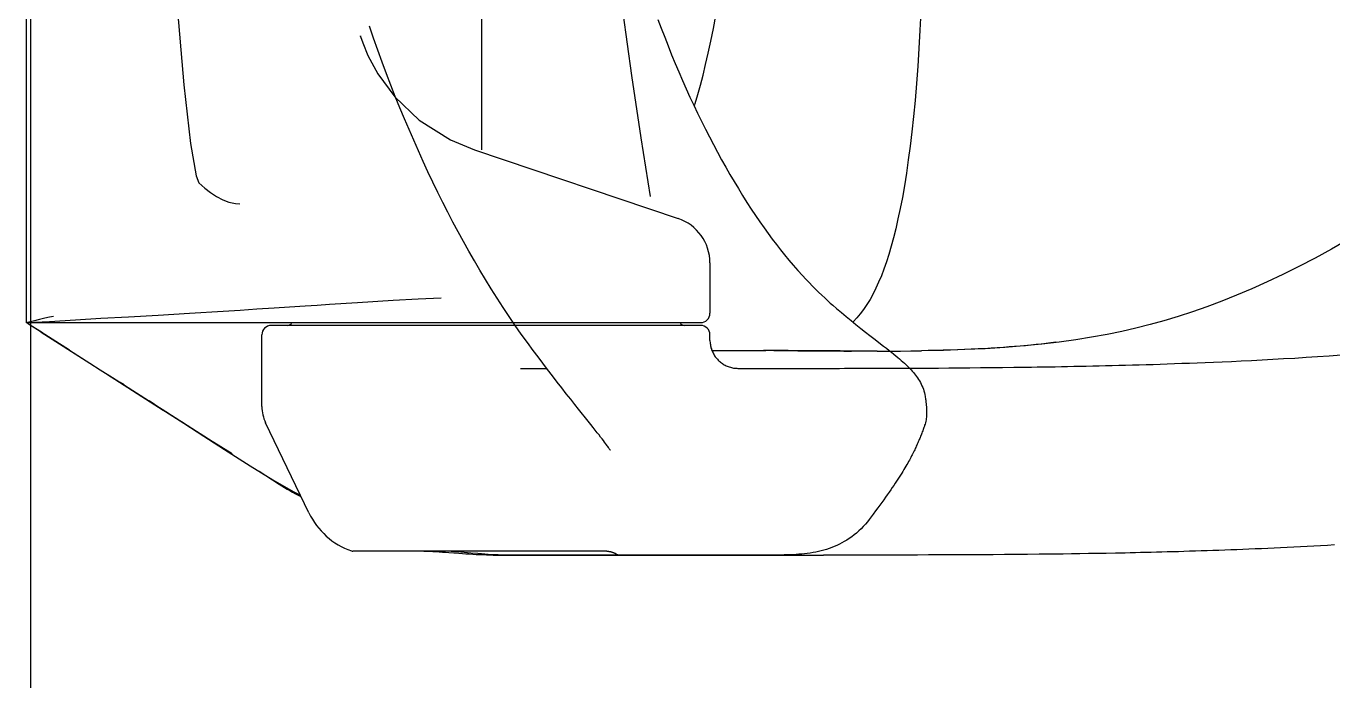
# Model space of a CAD drawing. Header units: millimetres. Extents: x 0 to 181737, y 0 to 59400.
# Drawn here: x 114949.5 to 115089.5, y 31051.1 to 31121.2 of the extents above; entities that cross this region are included whole.
import ezdxf

# ---------------------------------------------------------------- set-up
doc = ezdxf.new("R2010")
doc.units = ezdxf.units.MM
doc.header["$LTSCALE"] = 0.2
doc.layers.add('A_建築（什器）', color=8, linetype='Continuous')

msp = doc.modelspace()

# ---------------------------------------------------------------- linework, layer by layer
at = {"layer": 'A_建築（什器）'}
for p, q in [((114950, 31655), (114950, 29405)), ((114949.52, 31325.51), (114949.52, 31089.47)), ((114949.52, 31325.51), (114949.52, 31089.47)), ((114949.52, 31317.96), (114949.52, 31097.03)), ((114998.32, 31307), (114998.32, 31107.99)), ((114965.64, 31124.16), (114966.4, 31114.96)), ((114965.64, 31124.16), (114966.4, 31114.96)), ((115013.46, 31122.65), (115014.39, 31115.96)), ((115023.15, 31120.97), (115023.42, 31122.39)), ((115045.38, 31122.74), (115045.28, 31120.79)), ((114986.75, 31119.94), (114986.3, 31121.23)), ((115017.2, 31121.96), (115017.56, 31121)), ((115017.56, 31121), (115017.93, 31120.05)), ((115022.87, 31119.62), (115023.15, 31120.97)), ((115045.28, 31120.79), (115045.17, 31118.85)), ((114985.34, 31120.21), (114985.36, 31120.13)), ((114985.36, 31120.11), (114985.34, 31120.21)), ((114985.36, 31120.13), (114985.59, 31119.43)), ((114985.59, 31119.43), (114986.13, 31118.1)), ((114987.2, 31118.65), (114986.75, 31119.94)), ((115017.93, 31120.05), (115018.3, 31119.11)), ((115022.6, 31118.34), (115022.87, 31119.62)), ((114986.13, 31118.1), (114987.19, 31116.14)), ((114987.66, 31117.39), (114987.2, 31118.65)), ((115018.3, 31119.11), (115018.67, 31118.17)), ((115018.67, 31118.17), (115019.06, 31117.25)), ((115022.32, 31117.14), (115022.6, 31118.34)), ((115045.17, 31118.85), (115045.05, 31116.94)), ((114988.13, 31116.14), (114987.66, 31117.39)), ((115019.06, 31117.25), (115019.45, 31116.33)), ((115022.04, 31116), (115022.32, 31117.14)), ((115045.05, 31116.94), (115044.91, 31115.08)), ((114987.19, 31116.14), (114989.01, 31113.68)), ((114988.6, 31114.91), (114988.13, 31116.14)), ((115014.39, 31115.96), (115015.39, 31109.27)), ((115019.45, 31116.33), (115019.84, 31115.42)), ((115019.84, 31115.42), (115020.24, 31114.53)), ((115021.76, 31114.93), (115022.04, 31116)), ((115044.91, 31115.08), (115044.75, 31113.29)), ((114966.4, 31114.96), (114967.12, 31108.66)), ((114966.4, 31114.96), (114967.12, 31108.66)), ((114989.07, 31113.7), (114988.6, 31114.91)), ((114989.01, 31113.68), (114991.64, 31111.18)), ((114989.56, 31112.5), (114989.07, 31113.7)), ((115020.24, 31114.53), (115020.64, 31113.64)), ((115021.2, 31112.96), (115021.48, 31113.91)), ((115021.48, 31113.91), (115021.76, 31114.93)), ((114990.04, 31111.32), (114989.56, 31112.5)), ((115020.64, 31113.64), (115021.05, 31112.76)), ((115021.05, 31112.76), (115021.46, 31111.9)), ((115021.11, 31112.65), (115021.2, 31112.96)), ((115044.75, 31113.29), (115044.59, 31111.57)), ((114990.54, 31110.16), (114990.04, 31111.32)), ((114991.64, 31111.18), (114995, 31109.05)), ((115021.46, 31111.9), (115021.88, 31111.05)), ((115021.88, 31111.05), (115022.3, 31110.21)), ((115044.59, 31111.57), (115044.41, 31109.93)), ((114991.04, 31109.01), (114990.54, 31110.16)), ((115022.3, 31110.21), (115022.72, 31109.37)), ((115044.41, 31109.93), (115044.23, 31108.39)), ((114967.12, 31108.66), (114967.74, 31105.22)), ((114967.12, 31108.66), (114967.74, 31105.22)), ((114991.54, 31107.87), (114991.04, 31109.01)), ((114995, 31109.05), (114997.54, 31107.99)), ((115015.39, 31109.27), (115016.39, 31102.98)), ((115022.72, 31109.37), (115023.15, 31108.55)), ((115023.15, 31108.55), (115023.59, 31107.73)), ((115044.23, 31108.39), (115044.03, 31106.91)), ((114992.05, 31106.74), (114991.54, 31107.87)), ((114992.57, 31105.62), (114992.05, 31106.74)), ((114997.55, 31107.99), (115019.38, 31100.64)), ((115023.59, 31107.73), (115024.03, 31106.93)), ((115024.03, 31106.93), (115024.47, 31106.14)), ((115044.03, 31106.91), (115043.83, 31105.5)), ((114993.1, 31104.52), (114992.57, 31105.62)), ((115024.47, 31106.14), (115024.92, 31105.36)), ((115024.92, 31105.36), (115025.37, 31104.59)), ((115043.83, 31105.5), (115043.61, 31104.15)), ((114967.74, 31105.22), (114968.04, 31104.44)), ((114967.74, 31105.22), (114968.04, 31104.44)), ((114968.04, 31104.44), (114968.65, 31103.9)), ((114968.04, 31104.44), (114968.65, 31103.9)), ((114968.65, 31103.9), (114969.27, 31103.41)), ((114968.65, 31103.9), (114969.27, 31103.41)), ((114993.63, 31103.43), (114993.1, 31104.52)), ((115025.37, 31104.59), (115025.82, 31103.84)), ((115043.61, 31104.15), (115043.39, 31102.89)), ((114969.27, 31103.41), (114969.92, 31102.99)), ((114969.27, 31103.41), (114969.92, 31102.99)), ((114969.92, 31102.99), (114970.58, 31102.65)), ((114969.92, 31102.99), (114970.58, 31102.65)), ((114970.58, 31102.65), (114971.25, 31102.4)), ((114970.58, 31102.65), (114971.25, 31102.4)), ((114994.16, 31102.36), (114993.63, 31103.43)), ((115025.82, 31103.84), (115026.28, 31103.09)), ((115026.28, 31103.09), (115026.74, 31102.36)), ((115043.39, 31102.89), (115043.16, 31101.7)), ((114971.25, 31102.4), (114971.95, 31102.24)), ((114971.25, 31102.4), (114971.95, 31102.24)), ((114971.95, 31102.24), (114972.43, 31102.2)), ((114971.95, 31102.24), (114972.43, 31102.2)), ((114972.43, 31102.2), (114972.43, 31102.2)), ((114972.43, 31102.2), (114972.43, 31102.2)), ((114994.71, 31101.3), (114994.16, 31102.36)), ((114995.25, 31100.25), (114994.71, 31101.3)), ((115026.74, 31102.36), (115027.2, 31101.65)), ((115027.2, 31101.65), (115027.66, 31100.96)), ((115043.16, 31101.7), (115042.92, 31100.59)), ((114995.81, 31099.2), (114995.25, 31100.25)), ((115027.66, 31100.96), (115028.12, 31100.29)), ((115028.12, 31100.29), (115028.57, 31099.65)), ((115042.92, 31100.59), (115042.68, 31099.54)), ((114996.38, 31098.17), (114995.81, 31099.2)), ((115028.57, 31099.65), (115029.02, 31099.03)), ((115029.02, 31099.03), (115029.46, 31098.43)), ((115029.46, 31098.43), (115029.9, 31097.85)), ((115042.44, 31098.57), (115042.19, 31097.66)), ((115042.68, 31099.54), (115042.44, 31098.57)), ((115091.14, 31098.4), (115089.35, 31097.37)), ((114996.95, 31097.14), (114996.38, 31098.17)), ((114997.54, 31096.12), (114996.95, 31097.14)), ((115029.9, 31097.85), (115030.34, 31097.28)), ((115030.34, 31097.28), (115030.78, 31096.73)), ((115042.19, 31097.66), (115041.94, 31096.8)), ((115089.35, 31097.37), (115087.6, 31096.4)), ((114998.13, 31095.11), (114997.54, 31096.12)), ((115022.78, 31095.9), (115022.78, 31090.49)), ((115030.78, 31096.73), (115031.23, 31096.18)), ((115031.23, 31096.18), (115031.7, 31095.63)), ((115031.7, 31095.63), (115032.18, 31095.08)), ((115041.68, 31095.99), (115041.41, 31095.23)), ((115041.94, 31096.8), (115041.68, 31095.99)), ((115085.87, 31095.49), (115084.16, 31094.64)), ((115087.6, 31096.4), (115085.87, 31095.49)), ((114998.74, 31094.1), (114998.13, 31095.11)), ((114999.35, 31093.1), (114998.74, 31094.1)), ((115032.18, 31095.08), (115032.69, 31094.52)), ((115032.69, 31094.52), (115033.04, 31094.15)), ((115033.04, 31094.15), (115033.4, 31093.77)), ((115041.14, 31094.51), (115040.85, 31093.82)), ((115041.41, 31095.23), (115041.14, 31094.51)), ((115084.16, 31094.64), (115082.48, 31093.85)), ((114999.98, 31092.1), (114999.35, 31093.1)), ((115033.4, 31093.77), (115033.75, 31093.41)), ((115033.75, 31093.41), (115034.09, 31093.07)), ((115034.09, 31093.07), (115034.42, 31092.74)), ((115034.42, 31092.74), (115034.75, 31092.42)), ((115040.56, 31093.17), (115040.25, 31092.56)), ((115040.85, 31093.82), (115040.56, 31093.17)), ((115080.83, 31093.11), (115079.2, 31092.42)), ((115082.48, 31093.85), (115080.83, 31093.11)), ((114977.73, 31091.17), (114979.4, 31091.28)), ((114977.73, 31091.17), (114979.4, 31091.28)), ((114979.4, 31091.28), (114980.7, 31091.36)), ((114979.4, 31091.28), (114980.7, 31091.36)), ((114980.7, 31091.36), (114982.03, 31091.45)), ((114980.7, 31091.36), (114982.03, 31091.45)), ((114982.03, 31091.45), (114985.01, 31091.64)), ((114982.03, 31091.45), (114985.01, 31091.64)), ((114985.01, 31091.64), (114988.85, 31091.9)), ((114985.01, 31091.64), (114988.85, 31091.9)), ((114988.85, 31091.9), (114991.53, 31092.04)), ((114988.85, 31091.9), (114991.53, 31092.04)), ((114991.53, 31092.04), (114993.99, 31092.14)), ((114991.53, 31092.04), (114993.99, 31092.14)), ((115000.62, 31091.11), (114999.98, 31092.1)), ((115034.75, 31092.42), (115035.07, 31092.13)), ((115035.07, 31092.13), (115035.38, 31091.85)), ((115035.38, 31091.85), (115035.67, 31091.58)), ((115035.67, 31091.58), (115035.93, 31091.36)), ((115035.93, 31091.36), (115036.34, 31091)), ((115039.59, 31091.43), (115039.24, 31090.91)), ((115039.93, 31091.98), (115039.59, 31091.43)), ((115040.25, 31092.56), (115039.93, 31091.98)), ((115077.6, 31091.78), (115076.02, 31091.19)), ((115079.2, 31092.42), (115077.6, 31091.78)), ((114951.54, 31089.95), (114950.94, 31089.81)), ((114951.54, 31089.95), (114950.94, 31089.81)), ((114952.04, 31090.07), (114951.54, 31089.95)), ((114952.04, 31090.07), (114951.54, 31089.95)), ((114952.44, 31090.16), (114952.04, 31090.07)), ((114952.44, 31090.16), (114952.04, 31090.07)), ((114954.8, 31089.79), (114957.54, 31089.95)), ((114954.8, 31089.79), (114957.54, 31089.95)), ((114957.54, 31089.95), (114960.5, 31090.12)), ((114957.54, 31089.95), (114960.5, 31090.12)), ((114960.5, 31090.12), (114963.65, 31090.3)), ((114960.5, 31090.12), (114963.65, 31090.3)), ((114963.65, 31090.3), (114967.03, 31090.5)), ((114963.65, 31090.3), (114967.03, 31090.5)), ((114967.03, 31090.5), (114970.64, 31090.72)), ((114967.03, 31090.5), (114970.64, 31090.72)), ((114970.64, 31090.72), (114972.46, 31090.84)), ((114970.64, 31090.72), (114972.46, 31090.84)), ((114972.46, 31090.84), (114974.25, 31090.95)), ((114972.46, 31090.84), (114974.25, 31090.95)), ((114974.25, 31090.95), (114976.11, 31091.07)), ((114974.25, 31090.95), (114976.11, 31091.07)), ((114976.11, 31091.07), (114977.73, 31091.17)), ((114976.11, 31091.07), (114977.73, 31091.17)), ((115001.27, 31090.14), (115000.62, 31091.11)), ((115001.92, 31089.19), (115001.27, 31090.14)), ((115036.34, 31091), (115036.86, 31090.56)), ((115036.86, 31090.56), (115037.38, 31090.13)), ((115037.38, 31090.13), (115037.9, 31089.7)), ((115038.51, 31089.99), (115038.13, 31089.58)), ((115038.88, 31090.43), (115038.51, 31089.99)), ((115039.24, 31090.91), (115038.88, 31090.43)), ((115072.93, 31090.15), (115071.42, 31089.69)), ((115074.46, 31090.64), (115072.93, 31090.15)), ((115076.02, 31091.19), (115074.46, 31090.64)), ((114950.28, 31089.65), (114949.52, 31089.47)), ((114950.28, 31089.65), (114949.52, 31089.47)), ((114949.54, 31089.5), (114949.52, 31089.49)), ((114949.54, 31089.5), (114949.52, 31089.49)), ((114949.52, 31089.49), (115021.78, 31089.49)), ((114949.52, 31089.49), (114949.52, 31089.49)), ((114949.52, 31089.49), (114949.52, 31089.49)), ((114949.52, 31089.49), (115001.71, 31089.49)), ((114949.52, 31089.49), (114949.52, 31089.49)), ((114949.52, 31089.49), (114949.52, 31089.49)), ((114949.66, 31089.5), (114952.02, 31089.62)), ((114949.66, 31089.5), (114952.02, 31089.62)), ((114954.16, 31086.54), (114949.67, 31089.4)), ((114951.27, 31088.38), (114949.67, 31089.4)), ((114950.03, 31089.58), (114949.95, 31089.57)), ((114950.03, 31089.58), (114949.95, 31089.57)), ((114949.98, 31089.58), (114950.03, 31089.59)), ((114949.98, 31089.58), (114950.03, 31089.59)), ((114950.03, 31089.59), (114950.03, 31089.58)), ((114950.03, 31089.59), (114950.03, 31089.58)), ((114950.94, 31089.81), (114950.28, 31089.65)), ((114950.94, 31089.81), (114950.28, 31089.65)), ((114951.13, 31088.47), (114956.33, 31085.15)), ((114952.02, 31089.62), (114954.8, 31089.79)), ((114952.02, 31089.62), (114954.8, 31089.79)), ((115021.78, 31089.19), (114975.78, 31089.19)), ((115001.91, 31089.19), (114975.78, 31089.19)), ((115002.57, 31088.26), (115001.92, 31089.19)), ((115037.9, 31089.7), (115038.42, 31089.28)), ((115038.13, 31089.58), (115038.09, 31089.54)), ((115038.42, 31089.28), (115038.93, 31088.87)), ((115038.93, 31088.87), (115039.43, 31088.48)), ((115039.43, 31088.48), (115039.9, 31088.12)), ((115066.89, 31088.55), (115065.32, 31088.22)), ((115068.42, 31088.9), (115066.89, 31088.55)), ((115069.93, 31089.28), (115068.42, 31088.9)), ((115071.42, 31089.69), (115069.93, 31089.28)), ((114974.78, 31080.5), (114974.78, 31088.19)), ((114974.78, 31080.5), (114974.78, 31088.19)), ((115003.22, 31087.36), (115002.57, 31088.26)), ((115003.85, 31086.5), (115003.22, 31087.36)), ((115022.78, 31087.59), (115022.78, 31088.19)), ((115022.78, 31087.59), (115022.78, 31087.49)), ((115022.78, 31087.49), (115022.79, 31087.37)), ((115022.79, 31087.37), (115022.8, 31087.26)), ((115022.8, 31087.26), (115022.82, 31087.14)), ((115022.82, 31087.14), (115022.84, 31087.02)), ((115039.9, 31088.12), (115040.32, 31087.79)), ((115040.32, 31087.79), (115041.38, 31086.97)), ((115058.33, 31087.18), (115056.4, 31086.99)), ((115057.15, 31087.08), (115056.59, 31087.02)), ((115057.71, 31087.13), (115057.15, 31087.08)), ((115058.25, 31087.19), (115057.71, 31087.13)), ((115058.78, 31087.25), (115058.25, 31087.19)), ((115060.19, 31087.4), (115058.33, 31087.18)), ((115059.31, 31087.31), (115058.78, 31087.25)), ((115059.83, 31087.38), (115059.31, 31087.31)), ((115061.97, 31087.65), (115060.19, 31087.4)), ((115063.67, 31087.92), (115061.97, 31087.65)), ((115065.32, 31088.22), (115063.67, 31087.92)), ((114954.16, 31086.54), (114956.33, 31085.15)), ((115004.36, 31085.82), (115003.85, 31086.5)), ((115004.88, 31085.14), (115004.36, 31085.82)), ((115022.84, 31087.02), (115022.86, 31086.91)), ((115022.86, 31086.91), (115022.89, 31086.79)), ((115022.89, 31086.79), (115022.93, 31086.68)), ((115022.93, 31086.68), (115022.96, 31086.57)), ((115022.96, 31086.57), (115023.01, 31086.46)), ((115022.99, 31086.49), (115028.75, 31086.49)), ((115023.01, 31086.46), (115023.05, 31086.35)), ((115023.05, 31086.35), (115023.11, 31086.24)), ((115023.11, 31086.24), (115023.16, 31086.14)), ((115023.16, 31086.14), (115023.22, 31086.04)), ((115023.22, 31086.04), (115023.28, 31085.94)), ((115023.28, 31085.94), (115023.35, 31085.84)), ((115023.35, 31085.84), (115023.42, 31085.74)), ((115023.42, 31085.74), (115023.5, 31085.65)), ((115029.63, 31086.49), (115028.53, 31086.49)), ((115029.89, 31086.49), (115029.22, 31086.49)), ((115029.63, 31086.49), (115030.41, 31086.49)), ((115030.52, 31086.49), (115029.89, 31086.49)), ((115030.41, 31086.49), (115031.15, 31086.49)), ((115031.16, 31086.49), (115030.52, 31086.49)), ((115031.15, 31086.49), (115032.21, 31086.48)), ((115031.79, 31086.48), (115031.16, 31086.49)), ((115032.42, 31086.48), (115031.79, 31086.48)), ((115032.21, 31086.48), (115033.86, 31086.47)), ((115036.73, 31086.46), (115032.42, 31086.48)), ((115033.86, 31086.47), (115034.49, 31086.47)), ((115034.49, 31086.47), (115034.79, 31086.47)), ((115034.79, 31086.47), (115035.98, 31086.46)), ((115035.98, 31086.46), (115037.11, 31086.45)), ((115037.33, 31086.45), (115036.73, 31086.46)), ((115037.11, 31086.45), (115037.93, 31086.45)), ((115037.92, 31086.45), (115037.33, 31086.45)), ((115038.77, 31086.45), (115037.92, 31086.45)), ((115039.29, 31086.44), (115037.93, 31086.45)), ((115039.82, 31086.44), (115038.77, 31086.45)), ((115040.69, 31086.44), (115039.13, 31086.45)), ((115040.69, 31086.44), (115039.82, 31086.44)), ((115040.69, 31086.44), (115041.97, 31086.44)), ((115041.38, 31086.97), (115041.68, 31086.74)), ((115041.68, 31086.74), (115041.97, 31086.52)), ((115041.97, 31086.52), (115042.23, 31086.31)), ((115041.97, 31086.44), (115043.18, 31086.45)), ((115042.23, 31086.31), (115042.47, 31086.12)), ((115042.47, 31086.12), (115042.7, 31085.93)), ((115042.7, 31085.93), (115042.91, 31085.76)), ((115042.91, 31085.76), (115043.1, 31085.6)), ((115043.18, 31086.45), (115044.31, 31086.46)), ((115044.31, 31086.46), (115044.69, 31086.46)), ((115044.69, 31086.46), (115045.08, 31086.47)), ((115045.08, 31086.47), (115045.45, 31086.48)), ((115047.81, 31086.52), (115045.45, 31086.48)), ((115046.14, 31086.49), (115045.45, 31086.48)), ((115046.96, 31086.51), (115046.14, 31086.49)), ((115047.76, 31086.53), (115046.96, 31086.51)), ((115048.54, 31086.55), (115047.76, 31086.53)), ((115050.09, 31086.6), (115047.81, 31086.52)), ((115049.3, 31086.57), (115048.54, 31086.55)), ((115050.05, 31086.6), (115049.3, 31086.57)), ((115050.78, 31086.63), (115050.05, 31086.6)), ((115052.28, 31086.7), (115050.09, 31086.6)), ((115051.5, 31086.67), (115050.78, 31086.63)), ((115052.2, 31086.7), (115051.5, 31086.67)), ((115052.89, 31086.74), (115052.2, 31086.7)), ((115054.38, 31086.83), (115052.28, 31086.7)), ((115053.56, 31086.79), (115052.89, 31086.74)), ((115054.21, 31086.83), (115053.56, 31086.79)), ((115054.82, 31086.88), (115054.21, 31086.83)), ((115056.4, 31086.99), (115054.38, 31086.83)), ((115055.42, 31086.92), (115054.82, 31086.88)), ((115056.01, 31086.97), (115055.42, 31086.92)), ((115056.59, 31087.02), (115056.01, 31086.97)), ((115084.24, 31085.63), (115085.43, 31085.7)), ((115085.43, 31085.7), (115086.64, 31085.78)), ((115086.64, 31085.78), (115087.88, 31085.86)), ((115087.88, 31085.86), (115089.13, 31085.95)), ((115089.13, 31085.95), (115090.41, 31086.04)), ((114956.33, 31085.15), (114957.46, 31084.43)), ((114956.33, 31085.15), (114957.46, 31084.43)), ((114957.46, 31084.43), (114958.77, 31083.6)), ((114957.46, 31084.43), (114958.77, 31083.6)), ((115002.49, 31084.59), (115005.29, 31084.59)), ((115005.39, 31084.46), (115004.88, 31085.14)), ((115005.9, 31083.79), (115005.39, 31084.46)), ((115023.5, 31085.65), (115023.57, 31085.56)), ((115023.57, 31085.56), (115023.66, 31085.48)), ((115023.66, 31085.48), (115023.74, 31085.4)), ((115023.74, 31085.4), (115023.83, 31085.32)), ((115023.83, 31085.32), (115023.92, 31085.24)), ((115023.92, 31085.24), (115024.01, 31085.17)), ((115024.01, 31085.17), (115024.11, 31085.1)), ((115024.11, 31085.1), (115024.21, 31085.04)), ((115024.21, 31085.04), (115024.31, 31084.98)), ((115024.31, 31084.98), (115024.42, 31084.92)), ((115024.42, 31084.92), (115024.52, 31084.87)), ((115024.52, 31084.87), (115024.63, 31084.82)), ((115024.63, 31084.82), (115024.74, 31084.78)), ((115024.74, 31084.78), (115024.85, 31084.74)), ((115024.85, 31084.74), (115024.97, 31084.71)), ((115024.97, 31084.71), (115025.08, 31084.68)), ((115025.08, 31084.68), (115025.2, 31084.65)), ((115025.2, 31084.65), (115025.31, 31084.63)), ((115025.31, 31084.63), (115025.43, 31084.62)), ((115025.43, 31084.62), (115025.55, 31084.6)), ((115025.55, 31084.6), (115025.66, 31084.6)), ((115025.66, 31084.6), (115025.78, 31084.59)), ((115025.78, 31084.59), (115035.62, 31084.59)), ((115033.43, 31084.59), (115033.97, 31084.59)), ((115034.93, 31084.59), (115037.21, 31084.6)), ((115035.62, 31084.59), (115036.64, 31084.59)), ((115037.21, 31084.6), (115038.49, 31084.6)), ((115038.49, 31084.6), (115040.24, 31084.6)), ((115040.24, 31084.6), (115041.76, 31084.61)), ((115041.76, 31084.61), (115043.15, 31084.61)), ((115043.1, 31085.6), (115043.28, 31085.44)), ((115043.15, 31084.61), (115044.14, 31084.62)), ((115043.28, 31085.44), (115043.45, 31085.29)), ((115043.45, 31085.29), (115043.61, 31085.14)), ((115043.61, 31085.14), (115043.77, 31085)), ((115043.77, 31085), (115043.92, 31084.86)), ((115043.92, 31084.86), (115044.06, 31084.72)), ((115044.06, 31084.72), (115044.19, 31084.58)), ((115044.14, 31084.62), (115045.16, 31084.62)), ((115044.19, 31084.58), (115044.32, 31084.44)), ((115044.32, 31084.44), (115044.45, 31084.3)), ((115044.45, 31084.3), (115044.57, 31084.16)), ((115045.16, 31084.62), (115046.2, 31084.63)), ((115046.2, 31084.63), (115047.27, 31084.63)), ((115047.27, 31084.63), (115048.37, 31084.64)), ((115048.37, 31084.64), (115049.48, 31084.65)), ((115049.48, 31084.65), (115050.61, 31084.66)), ((115050.61, 31084.66), (115051.76, 31084.67)), ((115051.76, 31084.67), (115052.93, 31084.68)), ((115052.93, 31084.68), (115054.13, 31084.69)), ((115054.13, 31084.69), (115055.34, 31084.71)), ((115055.34, 31084.71), (115055.96, 31084.72)), ((115055.96, 31084.72), (115056.58, 31084.72)), ((115056.58, 31084.72), (115057.21, 31084.73)), ((115057.21, 31084.73), (115057.84, 31084.74)), ((115057.84, 31084.74), (115058.48, 31084.75)), ((115058.48, 31084.75), (115059.12, 31084.76)), ((115059.12, 31084.76), (115059.77, 31084.77)), ((115059.77, 31084.77), (115060.43, 31084.78)), ((115060.43, 31084.78), (115061.09, 31084.8)), ((115061.09, 31084.8), (115061.75, 31084.81)), ((115061.75, 31084.81), (115062.42, 31084.82)), ((115062.42, 31084.82), (115063.1, 31084.84)), ((115063.1, 31084.84), (115063.78, 31084.85)), ((115063.78, 31084.85), (115064.47, 31084.87)), ((115064.47, 31084.87), (115065.16, 31084.88)), ((115065.16, 31084.88), (115065.86, 31084.9)), ((115065.86, 31084.9), (115066.58, 31084.92)), ((115066.58, 31084.92), (115067.3, 31084.94)), ((115067.3, 31084.94), (115068.03, 31084.96)), ((115068.03, 31084.96), (115068.76, 31084.98)), ((115068.76, 31084.98), (115069.5, 31085)), ((115069.5, 31085), (115070.25, 31085.02)), ((115070.25, 31085.02), (115071, 31085.05)), ((115071, 31085.05), (115071.77, 31085.07)), ((115071.77, 31085.07), (115072.54, 31085.1)), ((115072.54, 31085.1), (115073.34, 31085.13)), ((115073.34, 31085.13), (115074.15, 31085.16)), ((115074.15, 31085.16), (115074.98, 31085.19)), ((115074.98, 31085.19), (115075.84, 31085.22)), ((115075.84, 31085.22), (115076.72, 31085.26)), ((115076.72, 31085.26), (115077.64, 31085.3)), ((115077.64, 31085.3), (115078.64, 31085.34)), ((115078.64, 31085.34), (115079.69, 31085.39)), ((115079.69, 31085.39), (115080.8, 31085.45)), ((115080.8, 31085.45), (115081.92, 31085.51)), ((115081.92, 31085.51), (115083.07, 31085.57)), ((115083.07, 31085.57), (115084.24, 31085.63)), ((114958.13, 31084.01), (114959.37, 31083.21)), ((114958.13, 31084.01), (114964.21, 31080.13)), ((114958.77, 31083.6), (114962.74, 31081.07)), ((114958.77, 31083.6), (114970.72, 31075.98)), ((114958.77, 31083.6), (114962.74, 31081.07)), ((114958.77, 31083.6), (114970.72, 31075.98)), ((114959.37, 31083.21), (114961.58, 31081.81)), ((114960.01, 31082.81), (114959.58, 31083.08)), ((115006.41, 31083.13), (115005.9, 31083.79)), ((115006.91, 31082.49), (115006.41, 31083.13)), ((115044.57, 31084.16), (115044.69, 31084.02)), ((115044.69, 31084.02), (115044.8, 31083.87)), ((115044.8, 31083.87), (115044.92, 31083.72)), ((115044.92, 31083.72), (115045.03, 31083.57)), ((115045.03, 31083.57), (115045.13, 31083.41)), ((115045.13, 31083.41), (115045.23, 31083.24)), ((115045.23, 31083.24), (115045.32, 31083.08)), ((115045.32, 31083.08), (115045.41, 31082.91)), ((115045.41, 31082.91), (115045.49, 31082.73)), ((114960.41, 31082.55), (114966.01, 31078.98)), ((114960.41, 31082.55), (114966.01, 31078.98)), ((114961.58, 31081.81), (114963.95, 31080.29)), ((115007.39, 31081.88), (115006.91, 31082.49)), ((115007.86, 31081.29), (115007.39, 31081.88)), ((115045.49, 31082.73), (115045.57, 31082.55)), ((115045.57, 31082.55), (115045.64, 31082.36)), ((115045.64, 31082.36), (115045.7, 31082.17)), ((115045.7, 31082.17), (115045.75, 31081.98)), ((115045.75, 31081.98), (115045.8, 31081.78)), ((115045.8, 31081.78), (115045.84, 31081.57)), ((115045.84, 31081.57), (115045.85, 31081.49)), ((115045.85, 31081.49), (115045.86, 31081.38)), ((114963.36, 31080.67), (114962.69, 31081.1)), ((114962.74, 31081.07), (114964.48, 31079.96)), ((114962.74, 31081.07), (114964.48, 31079.96)), ((114964.01, 31080.25), (114963.87, 31080.34)), ((115008.3, 31080.73), (115007.86, 31081.29)), ((115008.71, 31080.22), (115008.3, 31080.73)), ((115009.73, 31078.93), (115008.71, 31080.22)), ((115045.86, 31081.38), (115045.88, 31081.29)), ((115045.88, 31081.29), (115045.89, 31081.2)), ((115045.89, 31081.2), (115045.9, 31081.12)), ((115045.9, 31081.12), (115045.91, 31081.03)), ((115045.91, 31081.03), (115045.92, 31080.95)), ((115045.92, 31080.95), (115045.93, 31080.86)), ((115045.93, 31080.86), (115045.93, 31080.78)), ((115045.93, 31080.78), (115045.94, 31080.7)), ((115045.94, 31080.7), (115045.95, 31080.61)), ((115045.95, 31080.61), (115045.96, 31080.53)), ((115045.96, 31080.53), (115045.96, 31080.44)), ((115045.96, 31080.44), (115045.97, 31080.36)), ((115045.97, 31080.36), (115045.97, 31080.27)), ((115045.97, 31080.27), (115045.98, 31080.18)), ((115045.98, 31080.18), (115045.98, 31080.09)), ((115045.98, 31080.09), (115045.99, 31080)), ((114964.48, 31079.96), (114966.42, 31078.72)), ((114964.48, 31079.96), (114966.42, 31078.72)), ((114965.01, 31079.62), (114964.72, 31079.8)), ((114965.62, 31079.23), (114965.62, 31079.23)), ((114965.66, 31079.21), (114965.64, 31079.22)), ((114966.16, 31078.89), (114970.71, 31075.96)), ((114966.16, 31078.89), (114970.71, 31075.96)), ((114966.42, 31078.72), (114968.56, 31077.34)), ((114966.42, 31078.72), (114968.56, 31077.34)), ((114979.8, 31069.13), (114975.18, 31078.77)), ((114979.8, 31069.13), (114975.18, 31078.77)), ((115010.01, 31078.58), (115009.73, 31078.93)), ((115045.86, 31078.77), (115045.82, 31078.62)), ((115045.9, 31078.92), (115045.86, 31078.77)), ((115045.93, 31079.07), (115045.9, 31078.92)), ((115045.95, 31079.22), (115045.93, 31079.07)), ((115045.97, 31079.38), (115045.95, 31079.22)), ((115045.99, 31079.53), (115045.97, 31079.38)), ((115045.99, 31080), (115045.99, 31079.95)), ((115045.99, 31079.95), (115045.99, 31079.82)), ((115045.99, 31079.82), (115045.99, 31079.68)), ((115045.99, 31079.68), (115045.99, 31079.53)), ((114968.56, 31077.34), (114970.77, 31075.92)), ((114968.56, 31077.34), (114970.77, 31075.92)), ((115010.27, 31078.26), (115010.01, 31078.58)), ((115010.5, 31077.96), (115010.27, 31078.26)), ((115010.71, 31077.7), (115010.5, 31077.96)), ((115010.9, 31077.46), (115010.71, 31077.7)), ((115011.07, 31077.24), (115010.9, 31077.46)), ((115045.35, 31077.32), (115045.3, 31077.2)), ((115045.39, 31077.44), (115045.35, 31077.32)), ((115045.44, 31077.56), (115045.39, 31077.44)), ((115045.49, 31077.67), (115045.44, 31077.56)), ((115045.53, 31077.79), (115045.49, 31077.67)), ((115045.57, 31077.91), (115045.53, 31077.79)), ((115045.62, 31078.03), (115045.57, 31077.91)), ((115045.66, 31078.15), (115045.62, 31078.03)), ((115045.7, 31078.27), (115045.66, 31078.15)), ((115045.75, 31078.4), (115045.7, 31078.27)), ((115045.78, 31078.5), (115045.75, 31078.4)), ((115045.82, 31078.62), (115045.78, 31078.5)), ((114971.58, 31075.43), (114969.64, 31076.66)), ((114971.58, 31075.43), (114969.64, 31076.66)), ((114970.77, 31075.92), (114973.53, 31074.16)), ((114970.77, 31075.92), (114973.53, 31074.16)), ((115011.22, 31077.04), (115011.07, 31077.24)), ((115011.36, 31076.86), (115011.22, 31077.04)), ((115011.48, 31076.7), (115011.36, 31076.86)), ((115011.59, 31076.55), (115011.48, 31076.7)), ((115011.69, 31076.42), (115011.59, 31076.55)), ((115011.77, 31076.31), (115011.69, 31076.42)), ((115011.84, 31076.21), (115011.77, 31076.31)), ((115011.9, 31076.12), (115011.84, 31076.21)), ((115011.96, 31076.05), (115011.9, 31076.12)), ((115012, 31075.99), (115011.96, 31076.05)), ((115012.03, 31075.94), (115012, 31075.99)), ((115012.05, 31075.91), (115012.03, 31075.94)), ((115012.08, 31075.88), (115012.05, 31075.91)), ((115012.09, 31075.85), (115012.08, 31075.88)), ((115044.71, 31075.87), (115044.65, 31075.75)), ((115044.77, 31076), (115044.71, 31075.87)), ((115044.83, 31076.12), (115044.77, 31076)), ((115044.88, 31076.25), (115044.83, 31076.12)), ((115044.94, 31076.37), (115044.88, 31076.25)), ((115044.99, 31076.49), (115044.94, 31076.37)), ((115045.05, 31076.61), (115044.99, 31076.49)), ((115045.1, 31076.73), (115045.05, 31076.61)), ((115045.15, 31076.85), (115045.1, 31076.73)), ((115045.2, 31076.97), (115045.15, 31076.85)), ((115045.25, 31077.08), (115045.2, 31076.97)), ((115045.3, 31077.2), (115045.25, 31077.08)), ((115012.1, 31075.84), (115012.09, 31075.85)), ((115012.11, 31075.83), (115012.1, 31075.84)), ((115012.11, 31075.82), (115012.11, 31075.83)), ((115044.05, 31074.61), (115043.96, 31074.45)), ((115044.14, 31074.76), (115044.05, 31074.61)), ((115044.22, 31074.91), (115044.14, 31074.76)), ((115044.3, 31075.06), (115044.22, 31074.91)), ((115044.37, 31075.21), (115044.3, 31075.06)), ((115044.45, 31075.35), (115044.37, 31075.21)), ((115044.52, 31075.49), (115044.45, 31075.35)), ((115044.59, 31075.62), (115044.52, 31075.49)), ((115044.65, 31075.75), (115044.59, 31075.62)), ((114973.53, 31074.16), (114975.96, 31072.67)), ((114973.53, 31074.16), (114975.96, 31072.67)), ((114974.5, 31073.57), (114976.64, 31072.2)), ((114974.5, 31073.57), (114976.64, 31072.2)), ((115043.2, 31073.16), (115043.06, 31072.95)), ((115043.32, 31073.37), (115043.2, 31073.16)), ((115043.44, 31073.56), (115043.32, 31073.37)), ((115043.56, 31073.75), (115043.44, 31073.56)), ((115043.67, 31073.94), (115043.56, 31073.75)), ((115043.77, 31074.11), (115043.67, 31073.94)), ((115043.87, 31074.28), (115043.77, 31074.11)), ((115043.96, 31074.45), (115043.87, 31074.28)), ((114975.96, 31072.67), (114978.13, 31071.4)), ((114975.96, 31072.67), (114978.13, 31071.4)), ((115042.31, 31071.82), (115042.14, 31071.57)), ((115042.47, 31072.06), (115042.31, 31071.82)), ((115042.63, 31072.29), (115042.47, 31072.06)), ((115042.78, 31072.52), (115042.63, 31072.29)), ((115042.92, 31072.74), (115042.78, 31072.52)), ((115043.06, 31072.95), (115042.92, 31072.74)), ((114978.13, 31071.4), (114978.91, 31071)), ((114978.13, 31071.4), (114978.91, 31071)), ((115041.4, 31070.52), (115041.2, 31070.24)), ((115041.6, 31070.79), (115041.4, 31070.52)), ((115041.78, 31071.06), (115041.6, 31070.79)), ((115041.97, 31071.32), (115041.78, 31071.06)), ((115042.14, 31071.57), (115041.97, 31071.32)), ((115040.28, 31068.99), (115039.85, 31068.42)), ((115040.53, 31069.33), (115040.28, 31068.99)), ((115040.76, 31069.65), (115040.53, 31069.33)), ((115040.99, 31069.95), (115040.76, 31069.65)), ((115041.2, 31070.24), (115040.99, 31069.95)), ((115039.21, 31067.65), (115038.97, 31067.41)), ((115039.44, 31067.9), (115039.21, 31067.65)), ((115039.66, 31068.17), (115039.44, 31067.9)), ((115039.85, 31068.42), (115039.66, 31068.17)), ((115037.44, 31066.21), (115037.17, 31066.05)), ((115037.71, 31066.38), (115037.44, 31066.21)), ((115037.97, 31066.56), (115037.71, 31066.38)), ((115038.22, 31066.75), (115037.97, 31066.56)), ((115038.48, 31066.96), (115038.22, 31066.75)), ((115038.73, 31067.18), (115038.48, 31066.96)), ((115038.97, 31067.41), (115038.73, 31067.18)), ((115011.25, 31065.02), (114984.53, 31065.02)), ((114993.7, 31065.02), (114984.53, 31065.02)), ((114991.03, 31065.02), (114990.78, 31065.02)), ((114991.29, 31065.01), (114991.03, 31065.02)), ((114991.55, 31065.01), (114991.29, 31065.01)), ((114991.82, 31065), (114991.55, 31065.01)), ((114992.12, 31064.99), (114991.82, 31065)), ((114992.43, 31064.98), (114992.12, 31064.99)), ((114992.76, 31064.97), (114992.43, 31064.98)), ((114993.09, 31064.95), (114992.76, 31064.97)), ((114993.42, 31064.93), (114993.09, 31064.95)), ((114993.76, 31064.91), (114993.42, 31064.93)), ((114993.95, 31065.02), (114993.7, 31065.02)), ((114994.11, 31064.89), (114993.76, 31064.91)), ((114994.21, 31065.01), (114993.95, 31065.02)), ((114994.46, 31064.86), (114994.11, 31064.89)), ((114994.47, 31065.01), (114994.21, 31065.01)), ((114994.81, 31064.84), (114994.46, 31064.86)), ((114994.73, 31065), (114994.47, 31065.01)), ((114995.05, 31064.98), (114994.73, 31065)), ((114995.89, 31064.76), (114994.81, 31064.84)), ((114995.39, 31064.96), (114995.05, 31064.98)), ((114995.73, 31064.94), (114995.39, 31064.96)), ((114996.08, 31064.91), (114995.73, 31064.94)), ((114996.26, 31064.73), (114995.89, 31064.76)), ((114996.44, 31064.89), (114996.08, 31064.91)), ((114996.63, 31064.71), (114996.26, 31064.73)), ((114996.8, 31064.85), (114996.44, 31064.89)), ((114997, 31064.68), (114996.63, 31064.71)), ((114997.17, 31064.82), (114996.8, 31064.85)), ((114997.37, 31064.66), (114997, 31064.68)), ((114997.92, 31064.75), (114997.17, 31064.82)), ((114998.29, 31064.72), (114997.92, 31064.75)), ((114998.66, 31064.69), (114998.29, 31064.72)), ((114999.03, 31064.66), (114998.66, 31064.69)), ((115011.37, 31065.02), (115011.25, 31065.02)), ((115011.49, 31065.01), (115011.37, 31065.02)), ((115011.6, 31065.01), (115011.49, 31065.01)), ((115011.71, 31065), (115011.6, 31065.01)), ((115011.73, 31065), (115011.71, 31065)), ((115011.75, 31064.99), (115011.73, 31065)), ((115011.78, 31064.99), (115011.75, 31064.99)), ((115011.8, 31064.99), (115011.78, 31064.99)), ((115011.83, 31064.98), (115011.8, 31064.99)), ((115011.85, 31064.98), (115011.83, 31064.98)), ((115011.87, 31064.98), (115011.85, 31064.98)), ((115011.89, 31064.98), (115011.87, 31064.98)), ((115011.92, 31064.97), (115011.89, 31064.98)), ((115011.94, 31064.97), (115011.92, 31064.97)), ((115011.96, 31064.97), (115011.94, 31064.97)), ((115011.98, 31064.96), (115011.96, 31064.97)), ((115012, 31064.96), (115011.98, 31064.96)), ((115012.01, 31064.96), (115012, 31064.96)), ((115012.03, 31064.95), (115012.01, 31064.96)), ((115012.05, 31064.95), (115012.03, 31064.95)), ((115012.07, 31064.95), (115012.05, 31064.95)), ((115012.09, 31064.94), (115012.07, 31064.95)), ((115012.1, 31064.94), (115012.09, 31064.94)), ((115012.12, 31064.94), (115012.1, 31064.94)), ((115012.13, 31064.93), (115012.12, 31064.94)), ((115012.15, 31064.93), (115012.13, 31064.93)), ((115012.16, 31064.92), (115012.15, 31064.93)), ((115012.18, 31064.92), (115012.16, 31064.92)), ((115012.19, 31064.92), (115012.18, 31064.92)), ((115012.21, 31064.91), (115012.19, 31064.92)), ((115012.22, 31064.91), (115012.21, 31064.91)), ((115012.24, 31064.91), (115012.22, 31064.91)), ((115012.25, 31064.9), (115012.24, 31064.91)), ((115012.26, 31064.9), (115012.25, 31064.9)), ((115012.28, 31064.89), (115012.26, 31064.9)), ((115012.29, 31064.89), (115012.28, 31064.89)), ((115012.3, 31064.89), (115012.29, 31064.89)), ((115012.31, 31064.88), (115012.3, 31064.89)), ((115012.32, 31064.88), (115012.31, 31064.88)), ((115012.34, 31064.88), (115012.32, 31064.88)), ((115012.35, 31064.87), (115012.34, 31064.88)), ((115012.36, 31064.87), (115012.35, 31064.87)), ((115012.37, 31064.87), (115012.36, 31064.87)), ((115012.38, 31064.86), (115012.37, 31064.87)), ((115012.39, 31064.86), (115012.38, 31064.86)), ((115012.4, 31064.85), (115012.39, 31064.86)), ((115012.41, 31064.85), (115012.4, 31064.85)), ((115012.42, 31064.85), (115012.41, 31064.85)), ((115012.43, 31064.84), (115012.42, 31064.85)), ((115012.44, 31064.84), (115012.43, 31064.84)), ((115012.45, 31064.84), (115012.44, 31064.84)), ((115012.46, 31064.83), (115012.45, 31064.84)), ((115012.46, 31064.83), (115012.46, 31064.83)), ((115012.47, 31064.83), (115012.46, 31064.83)), ((115012.48, 31064.82), (115012.47, 31064.83)), ((115012.49, 31064.82), (115012.48, 31064.82)), ((115012.5, 31064.82), (115012.49, 31064.82)), ((115012.51, 31064.81), (115012.5, 31064.82)), ((115012.52, 31064.81), (115012.51, 31064.81)), ((115012.54, 31064.8), (115012.52, 31064.81)), ((115012.55, 31064.8), (115012.54, 31064.8)), ((115012.56, 31064.79), (115012.55, 31064.8)), ((115012.57, 31064.79), (115012.56, 31064.79)), ((115012.58, 31064.78), (115012.57, 31064.79)), ((115012.59, 31064.78), (115012.58, 31064.78)), ((115012.6, 31064.77), (115012.59, 31064.78)), ((115012.61, 31064.77), (115012.6, 31064.77)), ((115012.62, 31064.76), (115012.61, 31064.77)), ((115012.62, 31064.76), (115012.62, 31064.76)), ((115012.63, 31064.76), (115012.62, 31064.76)), ((115012.64, 31064.75), (115012.63, 31064.76)), ((115012.65, 31064.75), (115012.64, 31064.75)), ((115012.65, 31064.74), (115012.65, 31064.75)), ((115012.66, 31064.74), (115012.65, 31064.74)), ((115012.66, 31064.74), (115012.66, 31064.74)), ((115012.67, 31064.73), (115012.66, 31064.74)), ((115012.68, 31064.73), (115012.67, 31064.73)), ((115012.68, 31064.73), (115012.68, 31064.73)), ((115012.68, 31064.73), (115012.68, 31064.73)), ((115012.69, 31064.72), (115012.68, 31064.73)), ((115012.69, 31064.72), (115012.69, 31064.72)), ((115012.7, 31064.72), (115012.69, 31064.72)), ((115012.7, 31064.72), (115012.7, 31064.72)), ((115012.71, 31064.71), (115012.7, 31064.72)), ((115012.71, 31064.71), (115012.71, 31064.71)), ((115012.71, 31064.71), (115012.71, 31064.71)), ((115012.71, 31064.71), (115012.71, 31064.71)), ((115012.72, 31064.71), (115012.71, 31064.71)), ((115012.72, 31064.7), (115012.72, 31064.71)), ((115012.72, 31064.7), (115012.72, 31064.7)), ((115012.73, 31064.7), (115012.72, 31064.7)), ((115012.73, 31064.7), (115012.73, 31064.7)), ((115012.73, 31064.7), (115012.73, 31064.7)), ((115012.73, 31064.69), (115012.73, 31064.7)), ((115012.74, 31064.69), (115012.73, 31064.69)), ((115012.75, 31064.68), (115012.74, 31064.69)), ((115012.74, 31064.69), (115012.74, 31064.69)), ((115012.76, 31064.68), (115012.75, 31064.68)), ((115012.75, 31064.68), (115012.75, 31064.68)), ((115012.75, 31064.68), (115012.75, 31064.68)), ((115012.75, 31064.68), (115012.75, 31064.68)), ((115012.76, 31064.67), (115012.76, 31064.68)), ((115012.77, 31064.67), (115012.76, 31064.67)), ((115012.77, 31064.67), (115012.77, 31064.67)), ((115012.77, 31064.67), (115012.77, 31064.67)), ((115032.31, 31064.68), (115032.01, 31064.66)), ((115032.61, 31064.7), (115032.31, 31064.68)), ((115032.91, 31064.73), (115032.61, 31064.7)), ((115033.21, 31064.77), (115032.91, 31064.73)), ((115033.52, 31064.81), (115033.21, 31064.77)), ((115033.82, 31064.86), (115033.52, 31064.81)), ((115034.12, 31064.92), (115033.82, 31064.86)), ((115034.41, 31064.98), (115034.12, 31064.92)), ((115034.71, 31065.05), (115034.41, 31064.98)), ((115034.99, 31065.13), (115034.71, 31065.05)), ((115035.28, 31065.21), (115034.99, 31065.13)), ((115035.56, 31065.31), (115035.28, 31065.21)), ((115035.83, 31065.41), (115035.56, 31065.31)), ((115036.1, 31065.52), (115035.83, 31065.41)), ((115036.37, 31065.63), (115036.1, 31065.52)), ((115036.64, 31065.76), (115036.37, 31065.63)), ((115036.9, 31065.9), (115036.64, 31065.76)), ((115037.17, 31066.05), (115036.9, 31065.9)), ((115058.04, 31064.68), (115056.78, 31064.67)), ((115058.9, 31064.69), (115058.04, 31064.68)), ((115059.76, 31064.7), (115058.9, 31064.69)), ((115060.63, 31064.71), (115059.76, 31064.7)), ((115061.52, 31064.72), (115060.63, 31064.71)), ((115062.42, 31064.74), (115061.52, 31064.72)), ((115063.33, 31064.75), (115062.42, 31064.74)), ((115064.26, 31064.77), (115063.33, 31064.75)), ((115065.22, 31064.78), (115064.26, 31064.77)), ((115066.23, 31064.8), (115065.22, 31064.78)), ((115067.27, 31064.82), (115066.23, 31064.8)), ((115067.81, 31064.84), (115067.27, 31064.82)), ((115068.35, 31064.85), (115067.81, 31064.84)), ((115068.91, 31064.86), (115068.35, 31064.85)), ((115069.47, 31064.87), (115068.91, 31064.86)), ((115070.04, 31064.89), (115069.47, 31064.87)), ((115070.61, 31064.9), (115070.04, 31064.89)), ((115071.19, 31064.92), (115070.61, 31064.9)), ((115071.77, 31064.93), (115071.19, 31064.92)), ((115072.36, 31064.95), (115071.77, 31064.93)), ((115072.96, 31064.96), (115072.36, 31064.95)), ((115073.56, 31064.98), (115072.96, 31064.96)), ((115074.17, 31065), (115073.56, 31064.98)), ((115074.78, 31065.02), (115074.17, 31065)), ((115075.4, 31065.04), (115074.78, 31065.02)), ((115076.03, 31065.06), (115075.4, 31065.04)), ((115076.66, 31065.08), (115076.03, 31065.06)), ((115077.29, 31065.1), (115076.66, 31065.08)), ((115077.93, 31065.12), (115077.29, 31065.1)), ((115078.57, 31065.15), (115077.93, 31065.12)), ((115079.21, 31065.17), (115078.57, 31065.15)), ((115079.86, 31065.2), (115079.21, 31065.17)), ((115080.52, 31065.22), (115079.86, 31065.2)), ((115081.19, 31065.25), (115080.52, 31065.22)), ((115081.86, 31065.28), (115081.19, 31065.25)), ((115082.54, 31065.31), (115081.86, 31065.28)), ((115083.22, 31065.34), (115082.54, 31065.31)), ((115083.91, 31065.37), (115083.22, 31065.34)), ((115084.61, 31065.41), (115083.91, 31065.37)), ((115085.32, 31065.44), (115084.61, 31065.41)), ((115086.03, 31065.48), (115085.32, 31065.44)), ((115086.74, 31065.51), (115086.03, 31065.48)), ((115087.46, 31065.55), (115086.74, 31065.51)), ((115088.19, 31065.59), (115087.46, 31065.55)), ((115088.93, 31065.64), (115088.19, 31065.59)), ((115089.67, 31065.68), (115088.93, 31065.64)), ((114997.74, 31064.64), (114997.37, 31064.66)), ((114998.1, 31064.63), (114997.74, 31064.64)), ((114998.47, 31064.61), (114998.1, 31064.63)), ((114998.83, 31064.6), (114998.47, 31064.61)), ((114999.19, 31064.6), (114998.83, 31064.6)), ((114999.4, 31064.64), (114999.03, 31064.66)), ((114999.54, 31064.59), (114999.19, 31064.6)), ((114999.75, 31064.62), (114999.4, 31064.64)), ((114999.54, 31064.59), (115034.96, 31064.59)), ((115000.1, 31064.61), (114999.75, 31064.62)), ((115000.44, 31064.6), (115000.1, 31064.61)), ((115000.76, 31064.59), (115000.44, 31064.6)), ((115028.55, 31064.59), (115000.76, 31064.59)), ((115012.78, 31064.66), (115012.77, 31064.67)), ((115012.79, 31064.66), (115012.78, 31064.66)), ((115012.8, 31064.65), (115012.79, 31064.66)), ((115012.79, 31064.66), (115012.79, 31064.66)), ((115012.81, 31064.65), (115012.8, 31064.65)), ((115012.82, 31064.64), (115012.81, 31064.65)), ((115012.83, 31064.64), (115012.82, 31064.64)), ((115012.85, 31064.63), (115012.82, 31064.64)), ((115012.85, 31064.63), (115012.84, 31064.63)), ((115012.88, 31064.62), (115012.85, 31064.63)), ((115012.86, 31064.62), (115012.85, 31064.63)), ((115012.88, 31064.62), (115012.86, 31064.62)), ((115012.91, 31064.61), (115012.88, 31064.62)), ((115012.89, 31064.62), (115012.88, 31064.62)), ((115012.9, 31064.61), (115012.89, 31064.62)), ((115012.92, 31064.61), (115012.9, 31064.61)), ((115012.94, 31064.6), (115012.91, 31064.61)), ((115012.94, 31064.6), (115012.92, 31064.61)), ((115012.97, 31064.6), (115012.94, 31064.6)), ((115012.95, 31064.6), (115012.94, 31064.6)), ((115012.97, 31064.6), (115012.95, 31064.6)), ((115012.99, 31064.6), (115012.97, 31064.6)), ((115013, 31064.6), (115012.97, 31064.6)), ((115013, 31064.6), (115012.99, 31064.6)), ((115013.03, 31064.59), (115013, 31064.6)), ((115029.04, 31064.6), (115028.55, 31064.59)), ((115029.51, 31064.6), (115029.04, 31064.6)), ((115029.96, 31064.6), (115029.51, 31064.6)), ((115030.36, 31064.6), (115029.96, 31064.6)), ((115030.72, 31064.61), (115030.36, 31064.6)), ((115031.06, 31064.62), (115030.72, 31064.61)), ((115031.38, 31064.63), (115031.06, 31064.62)), ((115031.7, 31064.64), (115031.38, 31064.63)), ((115032.01, 31064.66), (115031.7, 31064.64)), ((115038.73, 31064.6), (115034.96, 31064.59)), ((115040.97, 31064.6), (115038.73, 31064.6)), ((115043.59, 31064.6), (115040.97, 31064.6)), ((115045, 31064.6), (115043.59, 31064.6)), ((115046.19, 31064.61), (115045, 31064.6)), ((115048.2, 31064.61), (115046.19, 31064.61)), ((115050.06, 31064.62), (115048.2, 31064.61)), ((115051.58, 31064.63), (115050.06, 31064.62)), ((115053.13, 31064.64), (115051.58, 31064.63)), ((115054.32, 31064.65), (115053.13, 31064.64)), ((115055.54, 31064.66), (115054.32, 31064.65)), ((115056.78, 31064.67), (115055.54, 31064.66))]:
    msp.add_line(p, q, dxfattribs=at)
for centre, radius, start, end in [((115017.78, 31095.9), 5, 359.9999, 71.4), ((115021.78, 31090.49), 1, 270, 0), ((114975.78, 31088.19), 1, 90, 180), ((114975.78, 31088.19), 1, 90, 180), ((114977.53, 31089.69), 0.5, 270, 336.2815), ((114977.53, 31089.69), 0.5, 270, 336.2815), ((115020.03, 31089.69), 0.5, 203.7185, 270), ((115021.78, 31088.19), 1, 0, 90), ((114978.78, 31080.5), 4, 180, 205.641), ((114978.78, 31080.5), 4, 180, 205.641), ((114992.77, 31097.49), 30, 237.4751, 242.589), ((114992.77, 31097.49), 30, 237.4751, 242.589), ((114987.02, 31072.59), 8, 205.641, 250.6594), ((114987.02, 31072.59), 8, 205.641, 250.6594), ((114984.53, 31065.52), 0.5, 250.6594, 270), ((114984.53, 31065.52), 0.5, 250.6594, 270)]:
    msp.add_arc(centre, radius, start, end, dxfattribs=at)

doc.saveas('drawing.dxf')
